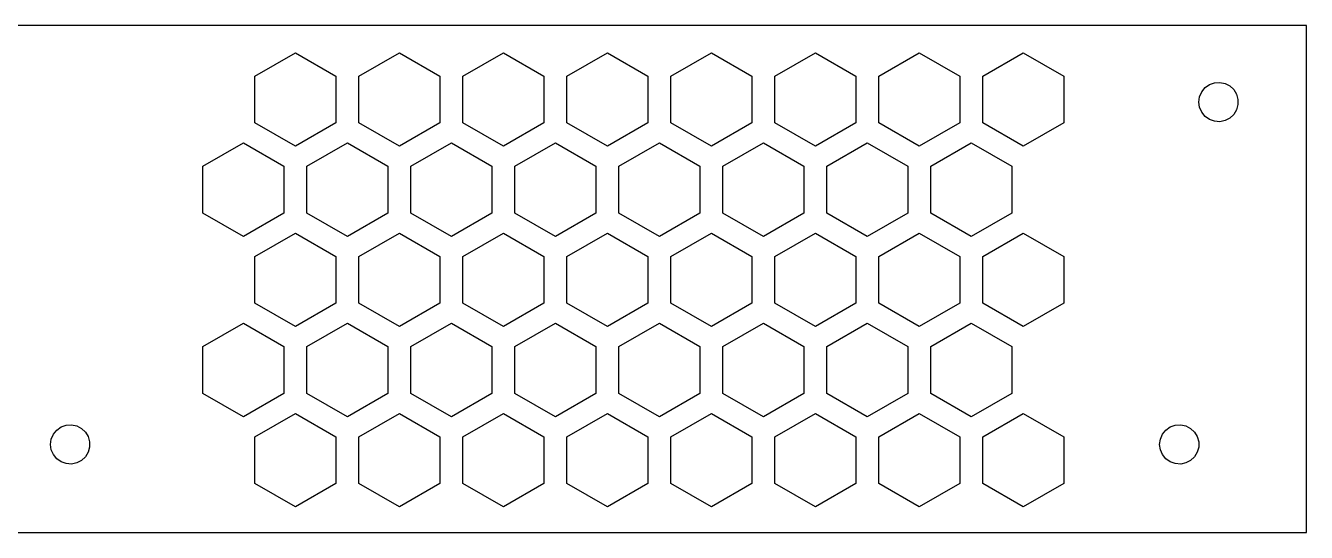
# Model space of a CAD drawing. Header units: metres. Extents: x -109 to 109, y -1 to 43.
# Drawn here: x -1.8 to 109, y -1.2 to 42.6 of the extents above; entities that cross this region are included whole.
import ezdxf

# ---------------------------------------------------------------- set-up
doc = ezdxf.new("R2010")
doc.units = ezdxf.units.M
doc.layers.add('CUT', color=1, linetype='Continuous')

msp = doc.modelspace()

# ---------------------------------------------------------------- linework, layer by layer
at = {"layer": 'CUT'}
for points in [[(-109, -1.2), (109, -1.2), (109, -1.2), (109, 42.6), (109, 42.6), (-109, 42.6), (-109, 42.6), (-109, -1.2)], [(18, 34.2), (18, 38.24), (18, 38.24), (21.5, 40.26), (21.5, 40.26), (25, 38.24), (25, 38.24), (25, 34.2), (25, 34.2), (21.5, 32.18), (21.5, 32.18), (18, 34.2)], [(27, 34.2), (27, 38.24), (27, 38.24), (30.5, 40.26), (30.5, 40.26), (34, 38.24), (34, 38.24), (34, 34.2), (34, 34.2), (30.5, 32.18), (30.5, 32.18), (27, 34.2)], [(36, 34.2), (36, 38.24), (36, 38.24), (39.5, 40.26), (39.5, 40.26), (43, 38.24), (43, 38.24), (43, 34.2), (43, 34.2), (39.5, 32.18), (39.5, 32.18), (36, 34.2)], [(45, 34.2), (45, 38.24), (45, 38.24), (48.5, 40.26), (48.5, 40.26), (52, 38.24), (52, 38.24), (52, 34.2), (52, 34.2), (48.5, 32.18), (48.5, 32.18), (45, 34.2)], [(54, 34.2), (54, 38.24), (54, 38.24), (57.5, 40.26), (57.5, 40.26), (61, 38.24), (61, 38.24), (61, 34.2), (61, 34.2), (57.5, 32.18), (57.5, 32.18), (54, 34.2)], [(63, 34.2), (63, 38.24), (63, 38.24), (66.5, 40.26), (66.5, 40.26), (70, 38.24), (70, 38.24), (70, 34.2), (70, 34.2), (66.5, 32.18), (66.5, 32.18), (63, 34.2)], [(72, 34.2), (72, 38.24), (72, 38.24), (75.5, 40.26), (75.5, 40.26), (79, 38.24), (79, 38.24), (79, 34.2), (79, 34.2), (75.5, 32.18), (75.5, 32.18), (72, 34.2)], [(81, 34.2), (81, 38.24), (81, 38.24), (84.5, 40.26), (84.5, 40.26), (88, 38.24), (88, 38.24), (88, 34.2), (88, 34.2), (84.5, 32.18), (84.5, 32.18), (81, 34.2)], [(99.7, 36), (99.76, 36.46), (99.95, 36.88), (100.24, 37.24), (100.62, 37.51), (101.05, 37.66), (101.52, 37.7), (101.97, 37.6), (102.38, 37.39), (102.72, 37.07), (102.96, 36.68), (103.08, 36.23), (103.08, 35.77), (102.96, 35.32), (102.72, 34.93), (102.38, 34.61), (101.97, 34.4), (101.52, 34.3), (101.05, 34.34), (100.62, 34.49), (100.24, 34.76), (99.95, 35.12), (99.76, 35.54), (99.7, 36)], [(13.5, 26.4), (13.5, 30.44), (13.5, 30.44), (17, 32.47), (17, 32.47), (20.5, 30.44), (20.5, 30.44), (20.5, 26.4), (20.5, 26.4), (17, 24.38), (17, 24.38), (13.5, 26.4)], [(22.5, 26.4), (22.5, 30.44), (22.5, 30.44), (26, 32.47), (26, 32.47), (29.5, 30.44), (29.5, 30.44), (29.5, 26.4), (29.5, 26.4), (26, 24.38), (26, 24.38), (22.5, 26.4)], [(31.5, 26.4), (31.5, 30.44), (31.5, 30.44), (35, 32.47), (35, 32.47), (38.5, 30.44), (38.5, 30.44), (38.5, 26.4), (38.5, 26.4), (35, 24.38), (35, 24.38), (31.5, 26.4)], [(40.5, 26.4), (40.5, 30.44), (40.5, 30.44), (44, 32.47), (44, 32.47), (47.5, 30.44), (47.5, 30.44), (47.5, 26.4), (47.5, 26.4), (44, 24.38), (44, 24.38), (40.5, 26.4)], [(49.5, 26.4), (49.5, 30.44), (49.5, 30.44), (53, 32.47), (53, 32.47), (56.5, 30.44), (56.5, 30.44), (56.5, 26.4), (56.5, 26.4), (53, 24.38), (53, 24.38), (49.5, 26.4)], [(58.5, 26.4), (58.5, 30.44), (58.5, 30.44), (62, 32.47), (62, 32.47), (65.5, 30.44), (65.5, 30.44), (65.5, 26.4), (65.5, 26.4), (62, 24.38), (62, 24.38), (58.5, 26.4)], [(67.5, 26.4), (67.5, 30.44), (67.5, 30.44), (71, 32.47), (71, 32.47), (74.5, 30.44), (74.5, 30.44), (74.5, 26.4), (74.5, 26.4), (71, 24.38), (71, 24.38), (67.5, 26.4)], [(76.5, 26.4), (76.5, 30.44), (76.5, 30.44), (80, 32.47), (80, 32.47), (83.5, 30.44), (83.5, 30.44), (83.5, 26.4), (83.5, 26.4), (80, 24.38), (80, 24.38), (76.5, 26.4)], [(18, 18.61), (18, 22.65), (18, 22.65), (21.5, 24.67), (21.5, 24.67), (25, 22.65), (25, 22.65), (25, 18.61), (25, 18.61), (21.5, 16.59), (21.5, 16.59), (18, 18.61)], [(27, 18.61), (27, 22.65), (27, 22.65), (30.5, 24.67), (30.5, 24.67), (34, 22.65), (34, 22.65), (34, 18.61), (34, 18.61), (30.5, 16.59), (30.5, 16.59), (27, 18.61)], [(36, 18.61), (36, 22.65), (36, 22.65), (39.5, 24.67), (39.5, 24.67), (43, 22.65), (43, 22.65), (43, 18.61), (43, 18.61), (39.5, 16.59), (39.5, 16.59), (36, 18.61)], [(45, 18.61), (45, 22.65), (45, 22.65), (48.5, 24.67), (48.5, 24.67), (52, 22.65), (52, 22.65), (52, 18.61), (52, 18.61), (48.5, 16.59), (48.5, 16.59), (45, 18.61)], [(54, 18.61), (54, 22.65), (54, 22.65), (57.5, 24.67), (57.5, 24.67), (61, 22.65), (61, 22.65), (61, 18.61), (61, 18.61), (57.5, 16.59), (57.5, 16.59), (54, 18.61)], [(63, 18.61), (63, 22.65), (63, 22.65), (66.5, 24.67), (66.5, 24.67), (70, 22.65), (70, 22.65), (70, 18.61), (70, 18.61), (66.5, 16.59), (66.5, 16.59), (63, 18.61)], [(72, 18.61), (72, 22.65), (72, 22.65), (75.5, 24.67), (75.5, 24.67), (79, 22.65), (79, 22.65), (79, 18.61), (79, 18.61), (75.5, 16.59), (75.5, 16.59), (72, 18.61)], [(81, 18.61), (81, 22.65), (81, 22.65), (84.5, 24.67), (84.5, 24.67), (88, 22.65), (88, 22.65), (88, 18.61), (88, 18.61), (84.5, 16.59), (84.5, 16.59), (81, 18.61)], [(13.5, 10.81), (13.5, 14.86), (13.5, 14.86), (17, 16.88), (17, 16.88), (20.5, 14.86), (20.5, 14.86), (20.5, 10.81), (20.5, 10.81), (17, 8.79), (17, 8.79), (13.5, 10.81)], [(22.5, 10.81), (22.5, 14.86), (22.5, 14.86), (26, 16.88), (26, 16.88), (29.5, 14.86), (29.5, 14.86), (29.5, 10.81), (29.5, 10.81), (26, 8.79), (26, 8.79), (22.5, 10.81)], [(31.5, 10.81), (31.5, 14.86), (31.5, 14.86), (35, 16.88), (35, 16.88), (38.5, 14.86), (38.5, 14.86), (38.5, 10.81), (38.5, 10.81), (35, 8.79), (35, 8.79), (31.5, 10.81)], [(40.5, 10.81), (40.5, 14.86), (40.5, 14.86), (44, 16.88), (44, 16.88), (47.5, 14.86), (47.5, 14.86), (47.5, 10.81), (47.5, 10.81), (44, 8.79), (44, 8.79), (40.5, 10.81)], [(49.5, 10.81), (49.5, 14.86), (49.5, 14.86), (53, 16.88), (53, 16.88), (56.5, 14.86), (56.5, 14.86), (56.5, 10.81), (56.5, 10.81), (53, 8.79), (53, 8.79), (49.5, 10.81)], [(58.5, 10.81), (58.5, 14.86), (58.5, 14.86), (62, 16.88), (62, 16.88), (65.5, 14.86), (65.5, 14.86), (65.5, 10.81), (65.5, 10.81), (62, 8.79), (62, 8.79), (58.5, 10.81)], [(67.5, 10.81), (67.5, 14.86), (67.5, 14.86), (71, 16.88), (71, 16.88), (74.5, 14.86), (74.5, 14.86), (74.5, 10.81), (74.5, 10.81), (71, 8.79), (71, 8.79), (67.5, 10.81)], [(76.5, 10.81), (76.5, 14.86), (76.5, 14.86), (80, 16.88), (80, 16.88), (83.5, 14.86), (83.5, 14.86), (83.5, 10.81), (83.5, 10.81), (80, 8.79), (80, 8.79), (76.5, 10.81)], [(18, 3.02), (18, 7.06), (18, 7.06), (21.5, 9.08), (21.5, 9.08), (25, 7.06), (25, 7.06), (25, 3.02), (25, 3.02), (21.5, 1), (21.5, 1), (18, 3.02)], [(27, 3.02), (27, 7.06), (27, 7.06), (30.5, 9.08), (30.5, 9.08), (34, 7.06), (34, 7.06), (34, 3.02), (34, 3.02), (30.5, 1), (30.5, 1), (27, 3.02)], [(36, 3.02), (36, 7.06), (36, 7.06), (39.5, 9.08), (39.5, 9.08), (43, 7.06), (43, 7.06), (43, 3.02), (43, 3.02), (39.5, 1), (39.5, 1), (36, 3.02)], [(45, 3.02), (45, 7.06), (45, 7.06), (48.5, 9.08), (48.5, 9.08), (52, 7.06), (52, 7.06), (52, 3.02), (52, 3.02), (48.5, 1), (48.5, 1), (45, 3.02)], [(54, 3.02), (54, 7.06), (54, 7.06), (57.5, 9.08), (57.5, 9.08), (61, 7.06), (61, 7.06), (61, 3.02), (61, 3.02), (57.5, 1), (57.5, 1), (54, 3.02)], [(63, 3.02), (63, 7.06), (63, 7.06), (66.5, 9.08), (66.5, 9.08), (70, 7.06), (70, 7.06), (70, 3.02), (70, 3.02), (66.5, 1), (66.5, 1), (63, 3.02)], [(72, 3.02), (72, 7.06), (72, 7.06), (75.5, 9.08), (75.5, 9.08), (79, 7.06), (79, 7.06), (79, 3.02), (79, 3.02), (75.5, 1), (75.5, 1), (72, 3.02)], [(81, 3.02), (81, 7.06), (81, 7.06), (84.5, 9.08), (84.5, 9.08), (88, 7.06), (88, 7.06), (88, 3.02), (88, 3.02), (84.5, 1), (84.5, 1), (81, 3.02)], [(0.3, 6.4), (0.36, 6.86), (0.55, 7.28), (0.84, 7.64), (1.22, 7.91), (1.65, 8.06), (2.12, 8.1), (2.57, 8), (2.98, 7.79), (3.32, 7.47), (3.56, 7.08), (3.68, 6.63), (3.68, 6.17), (3.56, 5.72), (3.32, 5.33), (2.98, 5.01), (2.57, 4.8), (2.12, 4.7), (1.65, 4.74), (1.22, 4.89), (0.84, 5.16), (0.55, 5.52), (0.36, 5.94), (0.3, 6.4)], [(96.3, 6.4), (96.36, 6.86), (96.55, 7.28), (96.84, 7.64), (97.22, 7.91), (97.65, 8.06), (98.12, 8.1), (98.57, 8), (98.98, 7.79), (99.32, 7.47), (99.56, 7.08), (99.68, 6.63), (99.68, 6.17), (99.56, 5.72), (99.32, 5.33), (98.98, 5.01), (98.57, 4.8), (98.12, 4.7), (97.65, 4.74), (97.22, 4.89), (96.84, 5.16), (96.55, 5.52), (96.36, 5.94), (96.3, 6.4)]]:
    msp.add_lwpolyline(points, close=True, dxfattribs=at)

doc.saveas('drawing.dxf')
